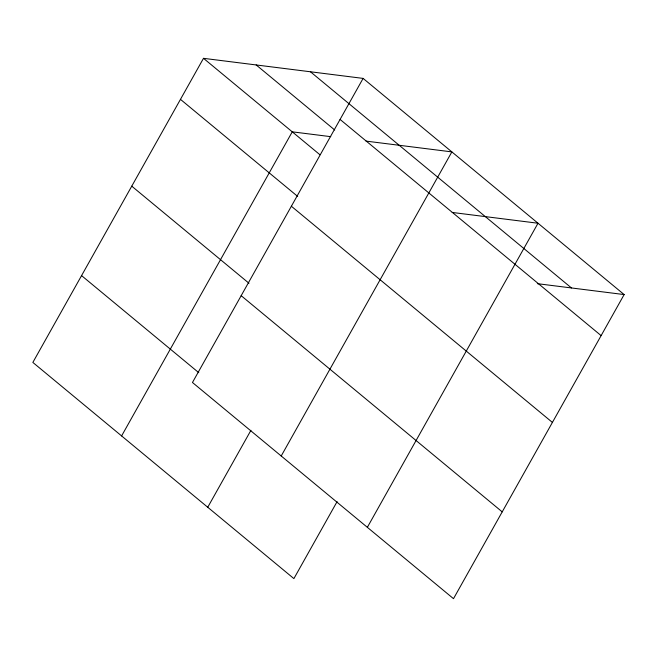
<?xml version="1.0" encoding="UTF-8"?>
<svg xmlns="http://www.w3.org/2000/svg" width="657" height="657" viewBox="0 0 657 657"><rect width="100%" height="100%" fill="white"/><g stroke="black" fill="none" stroke-linecap="round" stroke-linejoin="round"><path stroke-width="0.99" d="M363.107 78.397L192.46 382.489L453.502 598.675L624.15 294.574L363.107 78.397L203.498 58.325L32.85 362.426L293.893 578.603L337.082 501.636M121.602 435.928L292.258 131.827L330.742 136.664M207.743 507.261L250.941 430.302M281.212 455.991L451.868 151.898L366.031 141.107M367.353 527.333L538.009 223.24L452.172 212.441M537.311 283.66L624.15 294.574M310.441 71.769L571.475 287.955M340.08 119.434L601.122 335.612M256.173 64.944L334.717 129.996M203.498 58.325L319.918 154.732M180.47 99.363L297.678 196.427M291.371 206.241L552.406 422.426M131.761 186.169L248.962 283.233M241.176 295.683L502.211 511.86M81.567 275.612L198.767 372.675"/></g></svg>
